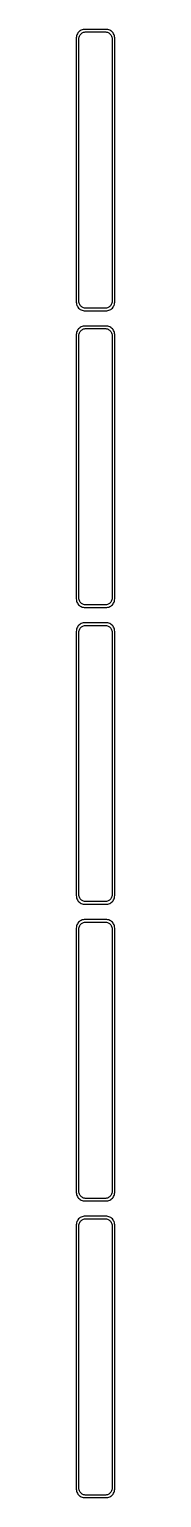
# Model space of a CAD drawing. Header units: metres. Extents: x -11 to 11, y 1658 to 3388.
# Drawn here: x -11 to 11, y 2528 to 3388 of the extents above; entities that cross this region are included whole.
import ezdxf

# ---------------------------------------------------------------- set-up
doc = ezdxf.new("R2010")
doc.units = ezdxf.units.M

msp = doc.modelspace()

# ---------------------------------------------------------------- linework, layer by layer
for p, q in [((-11.2106, 3384.13), (-11.25, 3383.5)), ((-11.0929, 3384.74), (-11.2106, 3384.13)), ((-10.8989, 3385.34), (-11.0929, 3384.74)), ((-10.6315, 3385.91), (-10.8989, 3385.34)), ((-10.2951, 3386.44), (-10.6315, 3385.91)), ((-9.89484, 3386.92), (-10.2951, 3386.44)), ((-9.43712, 3387.35), (-9.89484, 3386.92)), ((-9.71844, 3383.5), (-9.62433, 3383.99)), ((-9.62433, 3383.99), (-9.4691, 3384.47)), ((-9.4691, 3384.47), (-9.25522, 3384.93)), ((-8.92912, 3387.72), (-9.43712, 3387.35)), ((-9.25522, 3384.93), (-8.98605, 3385.35)), ((-8.98605, 3385.35), (-8.66586, 3385.74)), ((-8.37889, 3388.02), (-8.92912, 3387.72)), ((-8.66586, 3385.74), (-8.29968, 3386.08)), ((-7.79507, 3388.26), (-8.37889, 3388.02)), ((-8.29968, 3386.08), (-7.8933, 3386.38)), ((-7.8933, 3386.38), (-7.45311, 3386.62)), ((-7.1869, 3388.41), (-7.79507, 3388.26)), ((-7.45311, 3386.62), (-6.98605, 3386.8)), ((-6.56395, 3388.49), (-7.1869, 3388.41)), ((-6.98605, 3386.8), (-6.49951, 3386.93)), ((6.56395, 3388.49), (-6.56395, 3388.49)), ((-6.49951, 3386.93), (-6.00116, 3386.99)), ((-6.00116, 3386.99), (6.00116, 3386.99)), ((6.00116, 3386.99), (6.49951, 3386.93)), ((6.49951, 3386.93), (6.98605, 3386.8)), ((7.1869, 3388.41), (6.56395, 3388.49)), ((6.98605, 3386.8), (7.45311, 3386.62)), ((7.79507, 3388.26), (7.1869, 3388.41)), ((7.45311, 3386.62), (7.8933, 3386.38)), ((8.37889, 3388.02), (7.79507, 3388.26)), ((7.8933, 3386.38), (8.29968, 3386.08)), ((8.29968, 3386.08), (8.66586, 3385.74)), ((8.92912, 3387.72), (8.37889, 3388.02)), ((8.66586, 3385.74), (8.98605, 3385.35)), ((9.43712, 3387.35), (8.92912, 3387.72)), ((8.98605, 3385.35), (9.25522, 3384.93)), ((9.25522, 3384.93), (9.4691, 3384.47)), ((9.89484, 3386.92), (9.43712, 3387.35)), ((9.4691, 3384.47), (9.62433, 3383.99)), ((9.62433, 3383.99), (9.71844, 3383.5)), ((10.2951, 3386.44), (9.89484, 3386.92)), ((10.6315, 3385.91), (10.2951, 3386.44)), ((10.8989, 3385.34), (10.6315, 3385.91)), ((11.0929, 3384.74), (10.8989, 3385.34)), ((11.2106, 3384.13), (11.0929, 3384.74)), ((11.25, 3383.5), (11.2106, 3384.13)), ((-11.25, 3383.5), (-11.25, 3228.5)), ((-9.75, 3383), (-9.71844, 3383.5)), ((-9.75, 3229), (-9.75, 3383)), ((9.71844, 3383.5), (9.75, 3383)), ((9.75, 3383), (9.75, 3229)), ((11.25, 3228.5), (11.25, 3383.5)), ((-9.71844, 3228.5), (-9.75, 3229)), ((9.75, 3229), (9.71844, 3228.5)), ((-11.25, 3228.5), (-11.2106, 3227.87)), ((-11.2106, 3227.87), (-11.0929, 3227.26)), ((-11.0929, 3227.26), (-10.8989, 3226.66)), ((-10.8989, 3226.66), (-10.6315, 3226.09)), ((-10.6315, 3226.09), (-10.2951, 3225.56)), ((-10.2951, 3225.56), (-9.89484, 3225.08)), ((-9.89484, 3225.08), (-9.43712, 3224.65)), ((-9.62433, 3228.01), (-9.71844, 3228.5)), ((-9.4691, 3227.53), (-9.62433, 3228.01)), ((-9.25522, 3227.07), (-9.4691, 3227.53)), ((-9.43712, 3224.65), (-8.92912, 3224.28)), ((-8.98605, 3226.65), (-9.25522, 3227.07)), ((-8.66586, 3226.26), (-8.98605, 3226.65)), ((-8.92912, 3224.28), (-8.37889, 3223.98)), ((-8.29968, 3225.92), (-8.66586, 3226.26)), ((-8.37889, 3223.98), (-7.79507, 3223.74)), ((-7.8933, 3225.62), (-8.29968, 3225.92)), ((-7.45311, 3225.38), (-7.8933, 3225.62)), ((-7.79507, 3223.74), (-7.1869, 3223.59)), ((-6.98605, 3225.2), (-7.45311, 3225.38)), ((-7.1869, 3223.59), (-6.56395, 3223.51)), ((-6.49951, 3225.07), (-6.98605, 3225.2)), ((-6.56395, 3223.51), (6.56395, 3223.51)), ((-6.00116, 3225.01), (-6.49951, 3225.07)), ((6.00116, 3225.01), (-6.00116, 3225.01)), ((6.49951, 3225.07), (6.00116, 3225.01)), ((6.98605, 3225.2), (6.49951, 3225.07)), ((6.56395, 3223.51), (7.1869, 3223.59)), ((7.45311, 3225.38), (6.98605, 3225.2)), ((7.1869, 3223.59), (7.79507, 3223.74)), ((7.8933, 3225.62), (7.45311, 3225.38)), ((7.79507, 3223.74), (8.37889, 3223.98)), ((8.29968, 3225.92), (7.8933, 3225.62)), ((8.66586, 3226.26), (8.29968, 3225.92)), ((8.37889, 3223.98), (8.92912, 3224.28)), ((8.98605, 3226.65), (8.66586, 3226.26)), ((8.92912, 3224.28), (9.43712, 3224.65)), ((9.25522, 3227.07), (8.98605, 3226.65)), ((9.4691, 3227.53), (9.25522, 3227.07)), ((9.43712, 3224.65), (9.89484, 3225.08)), ((9.62433, 3228.01), (9.4691, 3227.53)), ((9.71844, 3228.5), (9.62433, 3228.01)), ((9.89484, 3225.08), (10.2951, 3225.56)), ((10.2951, 3225.56), (10.6315, 3226.09)), ((10.6315, 3226.09), (10.8989, 3226.66)), ((10.8989, 3226.66), (11.0929, 3227.26)), ((11.0929, 3227.26), (11.2106, 3227.87)), ((11.2106, 3227.87), (11.25, 3228.5)), ((-10.6315, 3211.91), (-10.8989, 3211.34)), ((-10.2951, 3212.44), (-10.6315, 3211.91)), ((-9.89484, 3212.92), (-10.2951, 3212.44)), ((-9.43712, 3213.35), (-9.89484, 3212.92)), ((-8.92912, 3213.72), (-9.43712, 3213.35)), ((-8.98605, 3211.35), (-8.66586, 3211.74)), ((-8.37889, 3214.02), (-8.92912, 3213.72)), ((-8.66586, 3211.74), (-8.29968, 3212.08)), ((-7.79507, 3214.26), (-8.37889, 3214.02)), ((-8.29968, 3212.08), (-7.8933, 3212.38)), ((-7.8933, 3212.38), (-7.45311, 3212.62)), ((-7.1869, 3214.41), (-7.79507, 3214.26)), ((-7.45311, 3212.62), (-6.98605, 3212.8)), ((-6.56395, 3214.49), (-7.1869, 3214.41)), ((-6.98605, 3212.8), (-6.49951, 3212.93)), ((6.56395, 3214.49), (-6.56395, 3214.49)), ((-6.49951, 3212.93), (-6.00116, 3212.99)), ((-6.00116, 3212.99), (6.00116, 3212.99)), ((6.00116, 3212.99), (6.49951, 3212.93)), ((6.49951, 3212.93), (6.98605, 3212.8)), ((7.1869, 3214.41), (6.56395, 3214.49)), ((6.98605, 3212.8), (7.45311, 3212.62)), ((7.79507, 3214.26), (7.1869, 3214.41)), ((7.45311, 3212.62), (7.8933, 3212.38)), ((8.37889, 3214.02), (7.79507, 3214.26)), ((7.8933, 3212.38), (8.29968, 3212.08)), ((8.29968, 3212.08), (8.66586, 3211.74)), ((8.92912, 3213.72), (8.37889, 3214.02)), ((8.66586, 3211.74), (8.98605, 3211.35)), ((9.43712, 3213.35), (8.92912, 3213.72)), ((9.89484, 3212.92), (9.43712, 3213.35)), ((10.2951, 3212.44), (9.89484, 3212.92)), ((10.6315, 3211.91), (10.2951, 3212.44)), ((10.8989, 3211.34), (10.6315, 3211.91)), ((-11.2106, 3210.13), (-11.25, 3209.5)), ((-11.25, 3209.5), (-11.25, 3054.5)), ((-11.0929, 3210.74), (-11.2106, 3210.13)), ((-10.8989, 3211.34), (-11.0929, 3210.74)), ((-9.75, 3209), (-9.71844, 3209.5)), ((-9.75, 3055), (-9.75, 3209)), ((-9.71844, 3209.5), (-9.62433, 3209.99)), ((-9.62433, 3209.99), (-9.4691, 3210.47)), ((-9.4691, 3210.47), (-9.25522, 3210.93)), ((-9.25522, 3210.93), (-8.98605, 3211.35)), ((8.98605, 3211.35), (9.25522, 3210.93)), ((9.25522, 3210.93), (9.4691, 3210.47)), ((9.4691, 3210.47), (9.62433, 3209.99)), ((9.62433, 3209.99), (9.71844, 3209.5)), ((9.71844, 3209.5), (9.75, 3209)), ((9.75, 3209), (9.75, 3055)), ((11.0929, 3210.74), (10.8989, 3211.34)), ((11.2106, 3210.13), (11.0929, 3210.74)), ((11.25, 3209.5), (11.2106, 3210.13)), ((11.25, 3054.5), (11.25, 3209.5)), ((-11.25, 3054.5), (-11.2106, 3053.87)), ((-11.2106, 3053.87), (-11.0929, 3053.26)), ((-11.0929, 3053.26), (-10.8989, 3052.66)), ((-10.8989, 3052.66), (-10.6315, 3052.09)), ((-10.6315, 3052.09), (-10.2951, 3051.56)), ((-10.2951, 3051.56), (-9.89484, 3051.08)), ((-9.89484, 3051.08), (-9.43712, 3050.65)), ((-9.71844, 3054.5), (-9.75, 3055)), ((-9.62433, 3054.01), (-9.71844, 3054.5)), ((-9.4691, 3053.53), (-9.62433, 3054.01)), ((-9.25522, 3053.07), (-9.4691, 3053.53)), ((-9.43712, 3050.65), (-8.92912, 3050.28)), ((-8.98605, 3052.65), (-9.25522, 3053.07)), ((-8.66586, 3052.26), (-8.98605, 3052.65)), ((-8.92912, 3050.28), (-8.37889, 3049.98)), ((-8.29968, 3051.92), (-8.66586, 3052.26)), ((-8.37889, 3049.98), (-7.79507, 3049.74)), ((-7.8933, 3051.62), (-8.29968, 3051.92)), ((-7.45311, 3051.38), (-7.8933, 3051.62)), ((-7.79507, 3049.74), (-7.1869, 3049.59)), ((-6.98605, 3051.2), (-7.45311, 3051.38)), ((-7.1869, 3049.59), (-6.56395, 3049.51)), ((-6.49951, 3051.07), (-6.98605, 3051.2)), ((-6.56395, 3049.51), (6.56395, 3049.51)), ((-6.00116, 3051.01), (-6.49951, 3051.07)), ((6.00116, 3051.01), (-6.00116, 3051.01)), ((6.49951, 3051.07), (6.00116, 3051.01)), ((6.98605, 3051.2), (6.49951, 3051.07)), ((6.56395, 3049.51), (7.1869, 3049.59)), ((7.45311, 3051.38), (6.98605, 3051.2)), ((7.1869, 3049.59), (7.79507, 3049.74)), ((7.8933, 3051.62), (7.45311, 3051.38)), ((7.79507, 3049.74), (8.37889, 3049.98)), ((8.29968, 3051.92), (7.8933, 3051.62)), ((8.66586, 3052.26), (8.29968, 3051.92)), ((8.37889, 3049.98), (8.92912, 3050.28)), ((8.98605, 3052.65), (8.66586, 3052.26)), ((8.92912, 3050.28), (9.43712, 3050.65)), ((9.25522, 3053.07), (8.98605, 3052.65)), ((9.4691, 3053.53), (9.25522, 3053.07)), ((9.43712, 3050.65), (9.89484, 3051.08)), ((9.62433, 3054.01), (9.4691, 3053.53)), ((9.71844, 3054.5), (9.62433, 3054.01)), ((9.75, 3055), (9.71844, 3054.5)), ((9.89484, 3051.08), (10.2951, 3051.56)), ((10.2951, 3051.56), (10.6315, 3052.09)), ((10.6315, 3052.09), (10.8989, 3052.66)), ((10.8989, 3052.66), (11.0929, 3053.26)), ((11.0929, 3053.26), (11.2106, 3053.87)), ((11.2106, 3053.87), (11.25, 3054.5)), ((-9.43712, 3039.35), (-9.89484, 3038.92)), ((-8.92912, 3039.72), (-9.43712, 3039.35)), ((-8.37889, 3040.02), (-8.92912, 3039.72)), ((-7.79507, 3040.26), (-8.37889, 3040.02)), ((-7.1869, 3040.41), (-7.79507, 3040.26)), ((-6.56395, 3040.49), (-7.1869, 3040.41)), ((6.56395, 3040.49), (-6.56395, 3040.49)), ((7.1869, 3040.41), (6.56395, 3040.49)), ((7.79507, 3040.26), (7.1869, 3040.41)), ((8.37889, 3040.02), (7.79507, 3040.26)), ((8.92912, 3039.72), (8.37889, 3040.02)), ((9.43712, 3039.35), (8.92912, 3039.72)), ((9.89484, 3038.92), (9.43712, 3039.35)), ((-11.2106, 3036.13), (-11.25, 3035.5)), ((-11.25, 3035.5), (-11.25, 2880.5)), ((-11.0929, 3036.74), (-11.2106, 3036.13)), ((-10.8989, 3037.34), (-11.0929, 3036.74)), ((-10.6315, 3037.91), (-10.8989, 3037.34)), ((-10.2951, 3038.44), (-10.6315, 3037.91)), ((-9.89484, 3038.92), (-10.2951, 3038.44)), ((-9.75, 3035), (-9.71844, 3035.5)), ((-9.75, 2881), (-9.75, 3035)), ((-9.71844, 3035.5), (-9.62433, 3035.99)), ((-9.62433, 3035.99), (-9.4691, 3036.47)), ((-9.4691, 3036.47), (-9.25522, 3036.93)), ((-9.25522, 3036.93), (-8.98605, 3037.35)), ((-8.98605, 3037.35), (-8.66586, 3037.74)), ((-8.66586, 3037.74), (-8.29968, 3038.08)), ((-8.29968, 3038.08), (-7.8933, 3038.38)), ((-7.8933, 3038.38), (-7.45311, 3038.62)), ((-7.45311, 3038.62), (-6.98605, 3038.8)), ((-6.98605, 3038.8), (-6.49951, 3038.93)), ((-6.49951, 3038.93), (-6.00116, 3038.99)), ((-6.00116, 3038.99), (6.00116, 3038.99)), ((6.00116, 3038.99), (6.49951, 3038.93)), ((6.49951, 3038.93), (6.98605, 3038.8)), ((6.98605, 3038.8), (7.45311, 3038.62)), ((7.45311, 3038.62), (7.8933, 3038.38)), ((7.8933, 3038.38), (8.29968, 3038.08)), ((8.29968, 3038.08), (8.66586, 3037.74)), ((8.66586, 3037.74), (8.98605, 3037.35)), ((8.98605, 3037.35), (9.25522, 3036.93)), ((9.25522, 3036.93), (9.4691, 3036.47)), ((9.4691, 3036.47), (9.62433, 3035.99)), ((9.62433, 3035.99), (9.71844, 3035.5)), ((9.71844, 3035.5), (9.75, 3035)), ((9.75, 3035), (9.75, 2881)), ((10.2951, 3038.44), (9.89484, 3038.92)), ((10.6315, 3037.91), (10.2951, 3038.44)), ((10.8989, 3037.34), (10.6315, 3037.91)), ((11.0929, 3036.74), (10.8989, 3037.34)), ((11.2106, 3036.13), (11.0929, 3036.74)), ((11.25, 3035.5), (11.2106, 3036.13)), ((11.25, 2880.5), (11.25, 3035.5)), ((-11.25, 2880.5), (-11.2106, 2879.87)), ((-11.2106, 2879.87), (-11.0929, 2879.26)), ((-11.0929, 2879.26), (-10.8989, 2878.66)), ((-10.8989, 2878.66), (-10.6315, 2878.09)), ((-10.6315, 2878.09), (-10.2951, 2877.56)), ((-10.2951, 2877.56), (-9.89484, 2877.08)), ((-9.89484, 2877.08), (-9.43712, 2876.65)), ((-9.71844, 2880.5), (-9.75, 2881)), ((-9.62433, 2880.01), (-9.71844, 2880.5)), ((-9.4691, 2879.53), (-9.62433, 2880.01)), ((-9.25522, 2879.07), (-9.4691, 2879.53)), ((-9.43712, 2876.65), (-8.92912, 2876.28)), ((-8.98605, 2878.65), (-9.25522, 2879.07)), ((-8.66586, 2878.26), (-8.98605, 2878.65)), ((-8.92912, 2876.28), (-8.37889, 2875.98)), ((-8.29968, 2877.92), (-8.66586, 2878.26)), ((-8.37889, 2875.98), (-7.79507, 2875.74)), ((-7.8933, 2877.62), (-8.29968, 2877.92)), ((-7.45311, 2877.38), (-7.8933, 2877.62)), ((-7.79507, 2875.74), (-7.1869, 2875.59)), ((-6.98605, 2877.2), (-7.45311, 2877.38)), ((-6.49951, 2877.07), (-6.98605, 2877.2)), ((-6.00116, 2877.01), (-6.49951, 2877.07)), ((6.00116, 2877.01), (-6.00116, 2877.01)), ((6.49951, 2877.07), (6.00116, 2877.01)), ((6.98605, 2877.2), (6.49951, 2877.07)), ((7.45311, 2877.38), (6.98605, 2877.2)), ((7.1869, 2875.59), (7.79507, 2875.74)), ((7.8933, 2877.62), (7.45311, 2877.38)), ((7.79507, 2875.74), (8.37889, 2875.98)), ((8.29968, 2877.92), (7.8933, 2877.62)), ((8.66586, 2878.26), (8.29968, 2877.92)), ((8.37889, 2875.98), (8.92912, 2876.28)), ((8.98605, 2878.65), (8.66586, 2878.26)), ((8.92912, 2876.28), (9.43712, 2876.65)), ((9.25522, 2879.07), (8.98605, 2878.65)), ((9.4691, 2879.53), (9.25522, 2879.07)), ((9.43712, 2876.65), (9.89484, 2877.08)), ((9.62433, 2880.01), (9.4691, 2879.53)), ((9.71844, 2880.5), (9.62433, 2880.01)), ((9.75, 2881), (9.71844, 2880.5)), ((9.89484, 2877.08), (10.2951, 2877.56)), ((10.2951, 2877.56), (10.6315, 2878.09)), ((10.6315, 2878.09), (10.8989, 2878.66)), ((10.8989, 2878.66), (11.0929, 2879.26)), ((11.0929, 2879.26), (11.2106, 2879.87)), ((11.2106, 2879.87), (11.25, 2880.5)), ((-7.1869, 2875.59), (-6.56395, 2875.51)), ((-6.56395, 2875.51), (6.56395, 2875.51)), ((6.56395, 2875.51), (7.1869, 2875.59)), ((-11.2106, 2862.13), (-11.25, 2861.5)), ((-11.25, 2861.5), (-11.25, 2706.5)), ((-11.0929, 2862.74), (-11.2106, 2862.13)), ((-10.8989, 2863.34), (-11.0929, 2862.74)), ((-10.6315, 2863.91), (-10.8989, 2863.34)), ((-10.2951, 2864.44), (-10.6315, 2863.91)), ((-9.89484, 2864.92), (-10.2951, 2864.44)), ((-9.43712, 2865.35), (-9.89484, 2864.92)), ((-9.75, 2861), (-9.71844, 2861.5)), ((-9.75, 2707), (-9.75, 2861)), ((-9.71844, 2861.5), (-9.62433, 2861.99)), ((-9.62433, 2861.99), (-9.4691, 2862.47)), ((-9.4691, 2862.47), (-9.25522, 2862.93)), ((-8.92912, 2865.72), (-9.43712, 2865.35)), ((-9.25522, 2862.93), (-8.98605, 2863.35)), ((-8.98605, 2863.35), (-8.66586, 2863.74)), ((-8.37889, 2866.02), (-8.92912, 2865.72)), ((-8.66586, 2863.74), (-8.29968, 2864.08)), ((-7.79507, 2866.26), (-8.37889, 2866.02)), ((-8.29968, 2864.08), (-7.8933, 2864.38)), ((-7.8933, 2864.38), (-7.45311, 2864.62)), ((-7.1869, 2866.41), (-7.79507, 2866.26)), ((-7.45311, 2864.62), (-6.98605, 2864.8)), ((-6.56395, 2866.49), (-7.1869, 2866.41)), ((-6.98605, 2864.8), (-6.49951, 2864.93)), ((6.56395, 2866.49), (-6.56395, 2866.49)), ((-6.49951, 2864.93), (-6.00116, 2864.99)), ((-6.00116, 2864.99), (6.00116, 2864.99)), ((6.00116, 2864.99), (6.49951, 2864.93)), ((6.49951, 2864.93), (6.98605, 2864.8)), ((7.1869, 2866.41), (6.56395, 2866.49)), ((6.98605, 2864.8), (7.45311, 2864.62)), ((7.79507, 2866.26), (7.1869, 2866.41)), ((7.45311, 2864.62), (7.8933, 2864.38)), ((8.37889, 2866.02), (7.79507, 2866.26)), ((7.8933, 2864.38), (8.29968, 2864.08)), ((8.29968, 2864.08), (8.66586, 2863.74)), ((8.92912, 2865.72), (8.37889, 2866.02)), ((8.66586, 2863.74), (8.98605, 2863.35)), ((9.43712, 2865.35), (8.92912, 2865.72)), ((8.98605, 2863.35), (9.25522, 2862.93)), ((9.25522, 2862.93), (9.4691, 2862.47)), ((9.89484, 2864.92), (9.43712, 2865.35)), ((9.4691, 2862.47), (9.62433, 2861.99)), ((9.62433, 2861.99), (9.71844, 2861.5)), ((9.71844, 2861.5), (9.75, 2861)), ((9.75, 2861), (9.75, 2707)), ((10.2951, 2864.44), (9.89484, 2864.92)), ((10.6315, 2863.91), (10.2951, 2864.44)), ((10.8989, 2863.34), (10.6315, 2863.91)), ((11.0929, 2862.74), (10.8989, 2863.34)), ((11.2106, 2862.13), (11.0929, 2862.74)), ((11.25, 2861.5), (11.2106, 2862.13)), ((11.25, 2706.5), (11.25, 2861.5)), ((-11.25, 2706.5), (-11.2106, 2705.87)), ((-11.2106, 2705.87), (-11.0929, 2705.26)), ((-11.0929, 2705.26), (-10.8989, 2704.66)), ((-10.8989, 2704.66), (-10.6315, 2704.09)), ((-10.6315, 2704.09), (-10.2951, 2703.56)), ((-10.2951, 2703.56), (-9.89484, 2703.08)), ((-9.71844, 2706.5), (-9.75, 2707)), ((-9.62433, 2706.01), (-9.71844, 2706.5)), ((-9.4691, 2705.53), (-9.62433, 2706.01)), ((-9.25522, 2705.07), (-9.4691, 2705.53)), ((-8.98605, 2704.65), (-9.25522, 2705.07)), ((-8.66586, 2704.26), (-8.98605, 2704.65)), ((-8.29968, 2703.92), (-8.66586, 2704.26)), ((-7.8933, 2703.62), (-8.29968, 2703.92)), ((-7.45311, 2703.38), (-7.8933, 2703.62)), ((7.8933, 2703.62), (7.45311, 2703.38)), ((8.29968, 2703.92), (7.8933, 2703.62)), ((8.66586, 2704.26), (8.29968, 2703.92)), ((8.98605, 2704.65), (8.66586, 2704.26)), ((9.25522, 2705.07), (8.98605, 2704.65)), ((9.4691, 2705.53), (9.25522, 2705.07)), ((9.62433, 2706.01), (9.4691, 2705.53)), ((9.71844, 2706.5), (9.62433, 2706.01)), ((9.75, 2707), (9.71844, 2706.5)), ((9.89484, 2703.08), (10.2951, 2703.56)), ((10.2951, 2703.56), (10.6315, 2704.09)), ((10.6315, 2704.09), (10.8989, 2704.66)), ((10.8989, 2704.66), (11.0929, 2705.26)), ((11.0929, 2705.26), (11.2106, 2705.87)), ((11.2106, 2705.87), (11.25, 2706.5)), ((-9.89484, 2703.08), (-9.43712, 2702.65)), ((-9.43712, 2702.65), (-8.92912, 2702.28)), ((-8.92912, 2702.28), (-8.37889, 2701.98)), ((-8.37889, 2701.98), (-7.79507, 2701.74)), ((-7.79507, 2701.74), (-7.1869, 2701.59)), ((-6.98605, 2703.2), (-7.45311, 2703.38)), ((-7.1869, 2701.59), (-6.56395, 2701.51)), ((-6.49951, 2703.07), (-6.98605, 2703.2)), ((-6.56395, 2701.51), (6.56395, 2701.51)), ((-6.00116, 2703.01), (-6.49951, 2703.07)), ((6.00116, 2703.01), (-6.00116, 2703.01)), ((6.49951, 2703.07), (6.00116, 2703.01)), ((6.98605, 2703.2), (6.49951, 2703.07)), ((6.56395, 2701.51), (7.1869, 2701.59)), ((7.45311, 2703.38), (6.98605, 2703.2)), ((7.1869, 2701.59), (7.79507, 2701.74)), ((7.79507, 2701.74), (8.37889, 2701.98)), ((8.37889, 2701.98), (8.92912, 2702.28)), ((8.92912, 2702.28), (9.43712, 2702.65)), ((9.43712, 2702.65), (9.89484, 2703.08)), ((-11.2106, 2688.13), (-11.25, 2687.5)), ((-11.25, 2687.5), (-11.25, 2532.5)), ((-11.0929, 2688.74), (-11.2106, 2688.13)), ((-10.8989, 2689.34), (-11.0929, 2688.74)), ((-10.6315, 2689.91), (-10.8989, 2689.34)), ((-10.2951, 2690.44), (-10.6315, 2689.91)), ((-9.89484, 2690.92), (-10.2951, 2690.44)), ((-9.43712, 2691.35), (-9.89484, 2690.92)), ((-9.75, 2687), (-9.71844, 2687.5)), ((-9.75, 2533), (-9.75, 2687)), ((-9.71844, 2687.5), (-9.62433, 2687.99)), ((-9.62433, 2687.99), (-9.4691, 2688.47)), ((-9.4691, 2688.47), (-9.25522, 2688.93)), ((-8.92912, 2691.72), (-9.43712, 2691.35)), ((-9.25522, 2688.93), (-8.98605, 2689.35)), ((-8.98605, 2689.35), (-8.66586, 2689.74)), ((-8.37889, 2692.02), (-8.92912, 2691.72)), ((-8.66586, 2689.74), (-8.29968, 2690.08)), ((-7.79507, 2692.26), (-8.37889, 2692.02)), ((-8.29968, 2690.08), (-7.8933, 2690.38)), ((-7.8933, 2690.38), (-7.45311, 2690.62)), ((-7.1869, 2692.41), (-7.79507, 2692.26)), ((-7.45311, 2690.62), (-6.98605, 2690.8)), ((-6.56395, 2692.49), (-7.1869, 2692.41)), ((-6.98605, 2690.8), (-6.49951, 2690.93)), ((6.56395, 2692.49), (-6.56395, 2692.49)), ((-6.49951, 2690.93), (-6.00116, 2690.99)), ((-6.00116, 2690.99), (6.00116, 2690.99)), ((6.00116, 2690.99), (6.49951, 2690.93)), ((6.49951, 2690.93), (6.98605, 2690.8)), ((7.1869, 2692.41), (6.56395, 2692.49)), ((6.98605, 2690.8), (7.45311, 2690.62)), ((7.79507, 2692.26), (7.1869, 2692.41)), ((7.45311, 2690.62), (7.8933, 2690.38)), ((8.37889, 2692.02), (7.79507, 2692.26)), ((7.8933, 2690.38), (8.29968, 2690.08)), ((8.29968, 2690.08), (8.66586, 2689.74)), ((8.92912, 2691.72), (8.37889, 2692.02)), ((8.66586, 2689.74), (8.98605, 2689.35)), ((9.43712, 2691.35), (8.92912, 2691.72)), ((8.98605, 2689.35), (9.25522, 2688.93)), ((9.25522, 2688.93), (9.4691, 2688.47)), ((9.89484, 2690.92), (9.43712, 2691.35)), ((9.4691, 2688.47), (9.62433, 2687.99)), ((9.62433, 2687.99), (9.71844, 2687.5)), ((9.71844, 2687.5), (9.75, 2687)), ((9.75, 2687), (9.75, 2533)), ((10.2951, 2690.44), (9.89484, 2690.92)), ((10.6315, 2689.91), (10.2951, 2690.44)), ((10.8989, 2689.34), (10.6315, 2689.91)), ((11.0929, 2688.74), (10.8989, 2689.34)), ((11.2106, 2688.13), (11.0929, 2688.74)), ((11.25, 2687.5), (11.2106, 2688.13)), ((11.25, 2532.5), (11.25, 2687.5)), ((-11.25, 2532.5), (-11.2106, 2531.87)), ((-11.2106, 2531.87), (-11.0929, 2531.26)), ((-9.71844, 2532.5), (-9.75, 2533)), ((-9.62433, 2532.01), (-9.71844, 2532.5)), ((-9.4691, 2531.53), (-9.62433, 2532.01)), ((-9.25522, 2531.07), (-9.4691, 2531.53)), ((9.4691, 2531.53), (9.25522, 2531.07)), ((9.62433, 2532.01), (9.4691, 2531.53)), ((9.71844, 2532.5), (9.62433, 2532.01)), ((9.75, 2533), (9.71844, 2532.5)), ((11.0929, 2531.26), (11.2106, 2531.87)), ((11.2106, 2531.87), (11.25, 2532.5)), ((-11.0929, 2531.26), (-10.8989, 2530.66)), ((-10.8989, 2530.66), (-10.6315, 2530.09)), ((-10.6315, 2530.09), (-10.2951, 2529.56)), ((-10.2951, 2529.56), (-9.89484, 2529.08)), ((-9.89484, 2529.08), (-9.43712, 2528.65)), ((-9.43712, 2528.65), (-8.92912, 2528.28)), ((-8.98605, 2530.65), (-9.25522, 2531.07)), ((-8.66586, 2530.26), (-8.98605, 2530.65)), ((-8.92912, 2528.28), (-8.37889, 2527.98)), ((-8.29968, 2529.92), (-8.66586, 2530.26)), ((-8.37889, 2527.98), (-7.79507, 2527.74)), ((-7.8933, 2529.62), (-8.29968, 2529.92)), ((-7.45311, 2529.38), (-7.8933, 2529.62)), ((-7.79507, 2527.74), (-7.1869, 2527.59)), ((-6.98605, 2529.2), (-7.45311, 2529.38)), ((-7.1869, 2527.59), (-6.56395, 2527.51)), ((-6.49951, 2529.07), (-6.98605, 2529.2)), ((-6.56395, 2527.51), (6.56395, 2527.51)), ((-6.00116, 2529.01), (-6.49951, 2529.07)), ((6.00116, 2529.01), (-6.00116, 2529.01)), ((6.49951, 2529.07), (6.00116, 2529.01)), ((6.98605, 2529.2), (6.49951, 2529.07)), ((6.56395, 2527.51), (7.1869, 2527.59)), ((7.45311, 2529.38), (6.98605, 2529.2)), ((7.1869, 2527.59), (7.79507, 2527.74)), ((7.8933, 2529.62), (7.45311, 2529.38)), ((7.79507, 2527.74), (8.37889, 2527.98)), ((8.29968, 2529.92), (7.8933, 2529.62)), ((8.66586, 2530.26), (8.29968, 2529.92)), ((8.37889, 2527.98), (8.92912, 2528.28)), ((8.98605, 2530.65), (8.66586, 2530.26)), ((8.92912, 2528.28), (9.43712, 2528.65)), ((9.25522, 2531.07), (8.98605, 2530.65)), ((9.43712, 2528.65), (9.89484, 2529.08)), ((9.89484, 2529.08), (10.2951, 2529.56)), ((10.2951, 2529.56), (10.6315, 2530.09)), ((10.6315, 2530.09), (10.8989, 2530.66)), ((10.8989, 2530.66), (11.0929, 2531.26))]:
    msp.add_line(p, q)

doc.saveas('drawing.dxf')
